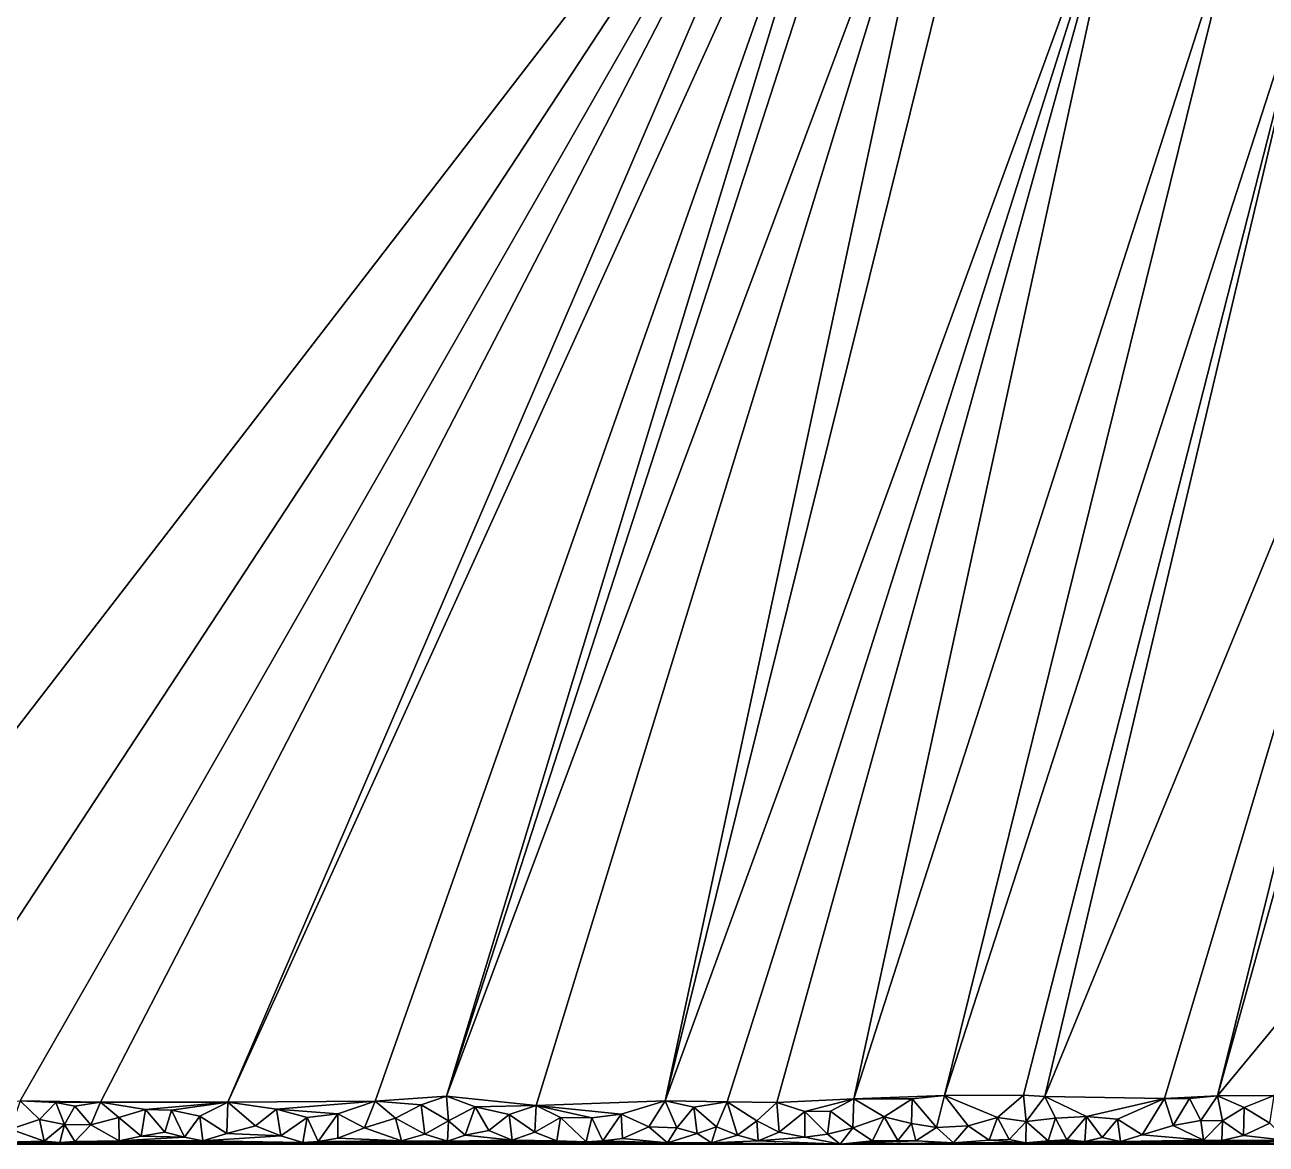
# Model space of a CAD drawing. Header units: metres. Extents: x 2.34 to 9.72, y -0.05 to 6.02.
# Drawn here: x 5.251 to 7.966, y -0.051 to 2.397 of the extents above; entities that cross this region are included whole.
import ezdxf

# ---------------------------------------------------------------- set-up
doc = ezdxf.new("R2010")
doc.units = ezdxf.units.M

msp = doc.modelspace()

# ---------------------------------------------------------------- linework, layer by layer
at = {"layer": '1', "color": 1}
msp.add_3dface([(5.5146, 0.0246), (5.557, -0.0254), (5.572, 0.023)], dxfattribs=at)
at = {"layer": '10', "color": 10}
msp.add_3dface([(5.5146, 0.0246), (5.4164, 0.0405), (5.4568, 0.0071)], dxfattribs=at)
at = {"layer": '1045', "color": 45}
msp.add_3dface([(7.4397, -0.0485), (8.3286, -0.0449), (7.6466, -0.0456)], dxfattribs=at)
at = {"layer": '1047', "color": 47}
msp.add_3dface([(7.3599, -0.0424), (7.3779, 0.0073), (7.3142, -0.0113)], dxfattribs=at)
at = {"layer": '1048', "color": 48}
msp.add_3dface([(7.4397, -0.0485), (7.441, -0.0019), (7.4032, -0.0408)], dxfattribs=at)
at = {"layer": '1049', "color": 49}
msp.add_3dface([(7.3599, -0.0424), (7.4032, -0.0408), (7.3779, 0.0073)], dxfattribs=at)
at = {"layer": '1055', "color": 55}
msp.add_3dface([(7.3779, 0.0073), (7.4032, -0.0408), (7.441, -0.0019)], dxfattribs=at)
at = {"layer": '1057', "color": 57}
msp.add_3dface([(7.4815, 0.0527), (7.7433, 0.0487), (8.4363, 2.3749)], dxfattribs=at)
at = {"layer": '1058', "color": 58}
msp.add_3dface([(7.4815, 0.0527), (7.441, -0.0019), (7.5045, 0.0054)], dxfattribs=at)
at = {"layer": '106', "color": 106}
msp.add_3dface([(5.2198, -0.0186), (5.1767, -0.048), (5.2935, -0.0447)], dxfattribs=at)
at = {"layer": '11', "color": 11}
msp.add_3dface([(5.6948, 0.0409), (7.072, 3.2428), (5.4164, 0.0405)], dxfattribs=at)
at = {"layer": '1110', "color": 110}
msp.add_3dface([(7.4397, -0.0485), (7.6466, -0.0456), (7.5689, -0.0452)], dxfattribs=at)
at = {"layer": '1111', "color": 111}
msp.add_3dface([(8.3286, -0.0449), (7.8686, -0.0436), (7.6466, -0.0456)], dxfattribs=at)
at = {"layer": '1114', "color": 114}
msp.add_3dface([(7.4397, -0.0485), (7.4887, -0.0437), (7.441, -0.0019)], dxfattribs=at)
at = {"layer": '1120', "color": 120}
msp.add_3dface([(7.4815, 0.0527), (7.5727, 0.0089), (7.7433, 0.0487)], dxfattribs=at)
at = {"layer": '1121', "color": 121}
msp.add_3dface([(8.4363, 2.3749), (7.7433, 0.0487), (7.8592, 0.0541)], dxfattribs=at)
at = {"layer": '1122', "color": 122}
msp.add_3dface([(7.4815, 0.0527), (7.5045, 0.0054), (7.5727, 0.0089)], dxfattribs=at)
at = {"layer": '1123', "color": 123}
msp.add_3dface([(7.441, -0.0019), (7.4887, -0.0437), (7.5045, 0.0054)], dxfattribs=at)
at = {"layer": '1140', "color": 140}
msp.add_3dface([(7.0437, 4.3402), (7.1331, 4.2249), (8.7367, 2.3081)], dxfattribs=at)
at = {"layer": '1167', "color": 167}
msp.add_3dface([(7.4397, -0.0485), (7.5689, -0.0452), (7.4887, -0.0437)], dxfattribs=at)
at = {"layer": '1168', "color": 168}
msp.add_3dface([(7.6466, -0.0456), (7.6066, -0.0367), (7.5689, -0.0452)], dxfattribs=at)
at = {"layer": '1169', "color": 169}
msp.add_3dface([(8.3286, -0.0449), (8.0124, -0.0431), (7.8686, -0.0436)], dxfattribs=at)
at = {"layer": '1170', "color": 170}
msp.add_3dface([(7.6466, -0.0456), (7.8686, -0.0436), (7.8284, -0.0427)], dxfattribs=at)
at = {"layer": '1181', "color": 181}
msp.add_3dface([(7.7433, 0.0487), (7.5727, 0.0089), (7.6402, 0.0032)], dxfattribs=at)
at = {"layer": '1182', "color": 182}
msp.add_3dface([(8.4363, 2.3749), (7.8592, 0.0541), (8.4962, 2.3395)], dxfattribs=at)
at = {"layer": '1183', "color": 183}
msp.add_3dface([(7.7433, 0.0487), (7.7975, 0.0485), (7.8592, 0.0541)], dxfattribs=at)
at = {"layer": '1184', "color": 184}
msp.add_3dface([(7.5045, 0.0054), (7.5296, -0.0418), (7.5727, 0.0089)], dxfattribs=at)
at = {"layer": '1185', "color": 185}
msp.add_3dface([(7.5045, 0.0054), (7.4887, -0.0437), (7.5296, -0.0418)], dxfattribs=at)
at = {"layer": '119', "color": 119}
msp.add_3dface([(5.8591, -0.0476), (6.0747, -0.0443), (5.8927, -0.0453)], dxfattribs=at)
at = {"layer": '12', "color": 12}
msp.add_3dface([(5.6948, 0.0409), (5.6337, 0.0101), (5.6929, -0.0279)], dxfattribs=at)
at = {"layer": '120', "color": 120}
msp.add_3dface([(5.3272, -0.0479), (5.2935, -0.0447), (5.1767, -0.048)], dxfattribs=at)
at = {"layer": '1206', "color": 206}
msp.add_3dface([(7.0437, 4.3402), (8.7367, 2.3081), (9.3736, 1.6062)], dxfattribs=at)
at = {"layer": '1207', "color": 207}
msp.add_3dface([(7.1331, 4.2249), (8.502, 2.4481), (8.7367, 2.3081)], dxfattribs=at)
at = {"layer": '121', "color": 121}
msp.add_3dface([(7.0339, -0.0513), (5.1767, -0.048), (4.2843, -0.0496)], dxfattribs=at)
at = {"layer": '122', "color": 122}
msp.add_3dface([(5.8591, -0.0476), (6.6566, -0.0481), (6.4783, -0.046)], dxfattribs=at)
at = {"layer": '1229', "color": 229}
msp.add_3dface([(7.5689, -0.0452), (7.5296, -0.0418), (7.4887, -0.0437)], dxfattribs=at)
at = {"layer": '123', "color": 123}
msp.add_3dface([(7.0339, -0.0513), (6.7525, -0.0486), (6.6566, -0.0481)], dxfattribs=at)
at = {"layer": '1230', "color": 230}
msp.add_3dface([(7.6466, -0.0456), (7.6402, 0.0032), (7.6066, -0.0367)], dxfattribs=at)
at = {"layer": '1231', "color": 231}
msp.add_3dface([(7.5689, -0.0452), (7.6066, -0.0367), (7.5727, 0.0089)], dxfattribs=at)
at = {"layer": '1233', "color": 233}
msp.add_3dface([(7.8686, -0.0436), (8.0124, -0.0431), (7.9161, -0.0322)], dxfattribs=at)
at = {"layer": '1234', "color": 234}
msp.add_3dface([(7.6466, -0.0456), (7.8284, -0.0427), (7.6945, -0.0308)], dxfattribs=at)
at = {"layer": '1235', "color": 235}
msp.add_3dface([(7.8686, -0.0436), (7.8698, -0.0002), (7.8284, -0.0427)], dxfattribs=at)
at = {"layer": '124', "color": 124}
msp.add_3dface([(5.9941, -0.0155), (6.0747, -0.0443), (6.0614, 0.0057)], dxfattribs=at)
at = {"layer": '1249', "color": 249}
msp.add_3dface([(7.7433, 0.0487), (7.6402, 0.0032), (7.6945, -0.0308)], dxfattribs=at)
at = {"layer": '125', "color": 125}
msp.add_3dface([(5.9356, 0.0151), (5.8927, -0.0453), (5.9352, -0.0381)], dxfattribs=at)
at = {"layer": '1250', "color": 0}
msp.add_3dface([(7.5727, 0.0089), (7.6066, -0.0367), (7.6402, 0.0032)], dxfattribs=at)
at = {"layer": '1252', "color": 2}
msp.add_3dface([(7.8592, 0.0541), (9.0631, 1.5116), (8.4962, 2.3395)], dxfattribs=at)
at = {"layer": '1253', "color": 3}
msp.add_3dface([(7.7433, 0.0487), (7.7621, -0.0104), (7.7975, 0.0485)], dxfattribs=at)
at = {"layer": '1254', "color": 4}
msp.add_3dface([(7.8592, 0.0541), (7.7975, 0.0485), (7.8226, 0.0008)], dxfattribs=at)
at = {"layer": '1255', "color": 5}
msp.add_3dface([(7.5727, 0.0089), (7.5296, -0.0418), (7.5689, -0.0452)], dxfattribs=at)
at = {"layer": '126', "color": 126}
msp.add_3dface([(5.9941, -0.0155), (5.9352, -0.0381), (6.0747, -0.0443)], dxfattribs=at)
at = {"layer": '127', "color": 127}
msp.add_3dface([(6.1732, 0.0536), (6.2359, 0.0301), (6.3693, 0.0334)], dxfattribs=at)
at = {"layer": '1279', "color": 29}
msp.add_3dface([(7.0437, 4.3402), (9.3736, 1.6062), (9.504, 1.4653)], dxfattribs=at)
at = {"layer": '128', "color": 128}
msp.add_3dface([(7.2995, 3.0659), (6.3693, 0.0334), (6.6511, 0.0435)], dxfattribs=at)
at = {"layer": '1296', "color": 46}
msp.add_3dface([(7.6466, -0.0456), (7.6945, -0.0308), (7.6402, 0.0032)], dxfattribs=at)
at = {"layer": '1299', "color": 49}
msp.add_3dface([(7.8686, -0.0436), (7.9161, -0.0322), (7.8698, -0.0002)], dxfattribs=at)
at = {"layer": '13', "color": 13}
msp.add_3dface([(5.6001, -0.0357), (5.6405, -0.0439), (5.6337, 0.0101)], dxfattribs=at)
at = {"layer": '130', "color": 130}
msp.add_3dface([(6.0614, 0.0057), (6.0747, -0.0443), (6.1254, -0.0294)], dxfattribs=at)
at = {"layer": '1300', "color": 50}
msp.add_3dface([(8.0124, -0.0431), (7.9734, -0.0057), (7.9161, -0.0322)], dxfattribs=at)
at = {"layer": '1301', "color": 51}
msp.add_3dface([(7.8284, -0.0427), (7.7621, -0.0104), (7.6945, -0.0308)], dxfattribs=at)
at = {"layer": '1302', "color": 52}
msp.add_3dface([(7.8284, -0.0427), (7.8698, -0.0002), (7.8226, 0.0008)], dxfattribs=at)
at = {"layer": '131', "color": 131}
msp.add_3dface([(6.1778, -0.0001), (6.214, -0.0319), (6.2359, 0.0301)], dxfattribs=at)
at = {"layer": '132', "color": 132}
msp.add_3dface([(6.1778, -0.0001), (6.1254, -0.0294), (6.1755, -0.0447)], dxfattribs=at)
at = {"layer": '1324', "color": 74}
msp.add_3dface([(7.7433, 0.0487), (7.6945, -0.0308), (7.7621, -0.0104)], dxfattribs=at)
at = {"layer": '1327', "color": 77}
msp.add_3dface([(7.8592, 0.0541), (7.9832, 0.0554), (9.0631, 1.5116)], dxfattribs=at)
at = {"layer": '1329', "color": 79}
msp.add_3dface([(7.7975, 0.0485), (7.7621, -0.0104), (7.8226, 0.0008)], dxfattribs=at)
at = {"layer": '1330', "color": 80}
msp.add_3dface([(7.8592, 0.0541), (7.8226, 0.0008), (7.8698, -0.0002)], dxfattribs=at)
at = {"layer": '1359', "color": 109}
msp.add_3dface([(7.0437, 4.3402), (9.504, 1.4653), (9.6616, 1.2917)], dxfattribs=at)
at = {"layer": '1379', "color": 129}
msp.add_3dface([(7.9161, -0.0322), (7.9174, 0.029), (7.8698, -0.0002)], dxfattribs=at)
at = {"layer": '1381', "color": 131}
msp.add_3dface([(7.9161, -0.0322), (7.9734, -0.0057), (7.9174, 0.029)], dxfattribs=at)
at = {"layer": '1382', "color": 132}
msp.add_3dface([(7.8284, -0.0427), (7.8226, 0.0008), (7.7621, -0.0104)], dxfattribs=at)
at = {"layer": '14', "color": 14}
msp.add_3dface([(5.6001, -0.0357), (5.5056, -0.0336), (5.4574, -0.0437)], dxfattribs=at)
at = {"layer": '1407', "color": 157}
msp.add_3dface([(7.8592, 0.0541), (7.9174, 0.029), (7.9832, 0.0554)], dxfattribs=at)
at = {"layer": '1411', "color": 161}
msp.add_3dface([(7.8592, 0.0541), (7.8698, -0.0002), (7.9174, 0.029)], dxfattribs=at)
at = {"layer": '1467', "color": 217}
msp.add_3dface([(7.9734, -0.0057), (7.9832, 0.0554), (7.9174, 0.029)], dxfattribs=at)
at = {"layer": '15', "color": 15}
msp.add_3dface([(5.5056, -0.0336), (5.4568, 0.0071), (5.4574, -0.0437)], dxfattribs=at)
at = {"layer": '159', "color": 159}
msp.add_3dface([(5.8591, -0.0476), (6.1755, -0.0447), (6.0747, -0.0443)], dxfattribs=at)
at = {"layer": '16', "color": 16}
msp.add_3dface([(5.4164, 0.0405), (5.3952, -0.0088), (5.4568, 0.0071)], dxfattribs=at)
at = {"layer": '160', "color": 160}
msp.add_3dface([(5.8927, -0.0453), (6.0747, -0.0443), (5.9352, -0.0381)], dxfattribs=at)
at = {"layer": '161', "color": 161}
msp.add_3dface([(7.0339, -0.0513), (4.2843, -0.0496), (3.5926, -0.0513)], dxfattribs=at)
at = {"layer": '163', "color": 163}
msp.add_3dface([(5.8591, -0.0476), (6.4783, -0.046), (6.1755, -0.0447)], dxfattribs=at)
at = {"layer": '164', "color": 164}
msp.add_3dface([(6.6566, -0.0481), (6.5148, -0.0441), (6.4783, -0.046)], dxfattribs=at)
at = {"layer": '165', "color": 165}
msp.add_3dface([(7.0339, -0.0513), (6.8547, -0.0441), (6.7525, -0.0486)], dxfattribs=at)
at = {"layer": '166', "color": 166}
msp.add_3dface([(6.6566, -0.0481), (6.7525, -0.0486), (6.7211, -0.0282)], dxfattribs=at)
at = {"layer": '167', "color": 167}
msp.add_3dface([(6.3693, 0.0334), (6.2359, 0.0301), (6.3098, 0.0138)], dxfattribs=at)
at = {"layer": '168', "color": 168}
msp.add_3dface([(7.2995, 3.0659), (6.6511, 0.0435), (7.3882, 3.016)], dxfattribs=at)
at = {"layer": '169', "color": 169}
msp.add_3dface([(6.3693, 0.0334), (6.5554, 0.0145), (6.6511, 0.0435)], dxfattribs=at)
at = {"layer": '17', "color": 17}
msp.add_3dface([(5.6948, 0.0409), (7.1253, 3.1868), (7.072, 3.2428)], dxfattribs=at)
at = {"layer": '171', "color": 171}
msp.add_3dface([(6.1254, -0.0294), (6.0747, -0.0443), (6.1755, -0.0447)], dxfattribs=at)
at = {"layer": '172', "color": 172}
msp.add_3dface([(6.1778, -0.0001), (6.1755, -0.0447), (6.214, -0.0319)], dxfattribs=at)
at = {"layer": '173', "color": 173}
msp.add_3dface([(6.2359, 0.0301), (6.214, -0.0319), (6.2656, -0.0214)], dxfattribs=at)
at = {"layer": '18', "color": 18}
msp.add_3dface([(5.4164, 0.0405), (7.072, 3.2428), (5.2411, 0.0438)], dxfattribs=at)
at = {"layer": '19', "color": 19}
msp.add_3dface([(5.6948, 0.0409), (5.6929, -0.0279), (5.7556, -0.011)], dxfattribs=at)
at = {"layer": '2', "color": 2}
msp.add_3dface([(5.5146, 0.0246), (5.572, 0.023), (5.6948, 0.0409)], dxfattribs=at)
at = {"layer": '20', "color": 20}
msp.add_3dface([(5.6337, 0.0101), (5.6405, -0.0439), (5.6929, -0.0279)], dxfattribs=at)
at = {"layer": '209', "color": 209}
msp.add_3dface([(6.4783, -0.046), (6.4141, -0.044), (6.1755, -0.0447)], dxfattribs=at)
at = {"layer": '21', "color": 21}
msp.add_3dface([(5.6001, -0.0357), (5.4574, -0.0437), (5.6405, -0.0439)], dxfattribs=at)
at = {"layer": '210', "color": 210}
msp.add_3dface([(6.6566, -0.0481), (6.5583, -0.0386), (6.5148, -0.0441)], dxfattribs=at)
at = {"layer": '211', "color": 211}
msp.add_3dface([(6.4783, -0.046), (6.5148, -0.0441), (6.4911, 0.006)], dxfattribs=at)
at = {"layer": '212', "color": 212}
msp.add_3dface([(7.0339, -0.0513), (6.9565, -0.0363), (6.8547, -0.0441)], dxfattribs=at)
at = {"layer": '213', "color": 213}
msp.add_3dface([(6.7525, -0.0486), (6.8547, -0.0441), (6.8096, -0.0315)], dxfattribs=at)
at = {"layer": '214', "color": 214}
msp.add_3dface([(6.6566, -0.0481), (6.7211, -0.0282), (6.677, -0.0157)], dxfattribs=at)
at = {"layer": '215', "color": 215}
msp.add_3dface([(6.7525, -0.0486), (6.7633, -0.0135), (6.7211, -0.0282)], dxfattribs=at)
at = {"layer": '216', "color": 216}
msp.add_3dface([(6.3693, 0.0334), (6.3098, 0.0138), (6.3662, -0.0252)], dxfattribs=at)
at = {"layer": '217', "color": 217}
msp.add_3dface([(6.2359, 0.0301), (6.2656, -0.0214), (6.3098, 0.0138)], dxfattribs=at)
at = {"layer": '219', "color": 219}
msp.add_3dface([(6.6511, 0.0435), (7.6704, 2.8337), (7.3882, 3.016)], dxfattribs=at)
at = {"layer": '22', "color": 22}
msp.add_3dface([(5.4568, 0.0071), (5.3952, -0.0088), (5.4574, -0.0437)], dxfattribs=at)
at = {"layer": '220', "color": 220}
msp.add_3dface([(6.3693, 0.0334), (6.4911, 0.006), (6.5554, 0.0145)], dxfattribs=at)
at = {"layer": '221', "color": 221}
msp.add_3dface([(6.6511, 0.0435), (6.5554, 0.0145), (6.6159, -0.0136)], dxfattribs=at)
at = {"layer": '224', "color": 224}
msp.add_3dface([(6.214, -0.0319), (6.1755, -0.0447), (6.3164, -0.0427)], dxfattribs=at)
at = {"layer": '225', "color": 225}
msp.add_3dface([(6.214, -0.0319), (6.3164, -0.0427), (6.2656, -0.0214)], dxfattribs=at)
at = {"layer": '23', "color": 23}
msp.add_3dface([(5.4164, 0.0405), (5.3607, 0.0318), (5.3952, -0.0088)], dxfattribs=at)
at = {"layer": '24', "color": 24}
msp.add_3dface([(5.6948, 0.0409), (6.0173, 0.0426), (7.1253, 3.1868)], dxfattribs=at)
at = {"layer": '26', "color": 26}
msp.add_3dface([(5.4164, 0.0405), (5.2411, 0.0438), (5.3186, 0.0397)], dxfattribs=at)
at = {"layer": '27', "color": 27}
msp.add_3dface([(7.072, 3.2428), (4.9724, 0.0431), (5.2411, 0.0438)], dxfattribs=at)
at = {"layer": '271', "color": 21}
msp.add_3dface([(6.4783, -0.046), (6.4223, 0.0073), (6.4141, -0.044)], dxfattribs=at)
at = {"layer": '272', "color": 22}
msp.add_3dface([(6.1755, -0.0447), (6.4141, -0.044), (6.3164, -0.0427)], dxfattribs=at)
at = {"layer": '273', "color": 23}
msp.add_3dface([(6.6566, -0.0481), (6.6159, -0.0136), (6.5583, -0.0386)], dxfattribs=at)
at = {"layer": '274', "color": 24}
msp.add_3dface([(6.5148, -0.0441), (6.5583, -0.0386), (6.5554, 0.0145)], dxfattribs=at)
at = {"layer": '275', "color": 25}
msp.add_3dface([(6.4783, -0.046), (6.4911, 0.006), (6.4223, 0.0073)], dxfattribs=at)
at = {"layer": '276', "color": 26}
msp.add_3dface([(6.5148, -0.0441), (6.5554, 0.0145), (6.4911, 0.006)], dxfattribs=at)
at = {"layer": '277', "color": 27}
msp.add_3dface([(7.0339, -0.0513), (7.0064, -0.0291), (6.9565, -0.0363)], dxfattribs=at)
at = {"layer": '278', "color": 28}
msp.add_3dface([(6.8547, -0.0441), (6.9565, -0.0363), (6.9004, -0.0252)], dxfattribs=at)
at = {"layer": '279', "color": 29}
msp.add_3dface([(6.7525, -0.0486), (6.8096, -0.0315), (6.7633, -0.0135)], dxfattribs=at)
at = {"layer": '28', "color": 28}
msp.add_3dface([(5.6948, 0.0409), (5.7556, -0.011), (5.8017, 0.0252)], dxfattribs=at)
at = {"layer": '280', "color": 30}
msp.add_3dface([(6.8547, -0.0441), (6.8515, -0.0004), (6.8096, -0.0315)], dxfattribs=at)
at = {"layer": '281', "color": 31}
msp.add_3dface([(6.6566, -0.0481), (6.677, -0.0157), (6.6159, -0.0136)], dxfattribs=at)
at = {"layer": '282', "color": 32}
msp.add_3dface([(6.7211, -0.0282), (6.7141, 0.0297), (6.677, -0.0157)], dxfattribs=at)
at = {"layer": '283', "color": 33}
msp.add_3dface([(6.7211, -0.0282), (6.7633, -0.0135), (6.7141, 0.0297)], dxfattribs=at)
at = {"layer": '284', "color": 34}
msp.add_3dface([(6.3693, 0.0334), (6.3662, -0.0252), (6.4223, 0.0073)], dxfattribs=at)
at = {"layer": '285', "color": 35}
msp.add_3dface([(6.3098, 0.0138), (6.3164, -0.0427), (6.3662, -0.0252)], dxfattribs=at)
at = {"layer": '286', "color": 36}
msp.add_3dface([(6.3098, 0.0138), (6.2656, -0.0214), (6.3164, -0.0427)], dxfattribs=at)
at = {"layer": '288', "color": 38}
msp.add_3dface([(6.6511, 0.0435), (6.7865, 0.0415), (7.6704, 2.8337)], dxfattribs=at)
at = {"layer": '29', "color": 29}
msp.add_3dface([(5.6929, -0.0279), (5.811, -0.0332), (5.7556, -0.011)], dxfattribs=at)
at = {"layer": '290', "color": 40}
msp.add_3dface([(6.3693, 0.0334), (6.4223, 0.0073), (6.4911, 0.006)], dxfattribs=at)
at = {"layer": '291', "color": 41}
msp.add_3dface([(6.6511, 0.0435), (6.6159, -0.0136), (6.677, -0.0157)], dxfattribs=at)
at = {"layer": '292', "color": 42}
msp.add_3dface([(6.5554, 0.0145), (6.5583, -0.0386), (6.6159, -0.0136)], dxfattribs=at)
at = {"layer": '3', "color": 3}
msp.add_3dface([(5.572, 0.023), (5.557, -0.0254), (5.6001, -0.0357)], dxfattribs=at)
at = {"layer": '30', "color": 30}
msp.add_3dface([(5.6929, -0.0279), (5.6405, -0.0439), (5.811, -0.0332)], dxfattribs=at)
at = {"layer": '31', "color": 31}
msp.add_3dface([(5.6405, -0.0439), (5.4574, -0.0437), (5.3272, -0.0479)], dxfattribs=at)
at = {"layer": '32', "color": 32}
msp.add_3dface([(5.4574, -0.0437), (5.3952, -0.0088), (5.3605, -0.0453)], dxfattribs=at)
at = {"layer": '33', "color": 33}
msp.add_3dface([(5.4164, 0.0405), (5.3186, 0.0397), (5.3607, 0.0318)], dxfattribs=at)
at = {"layer": '34', "color": 34}
msp.add_3dface([(5.3952, -0.0088), (5.3607, 0.0318), (5.3374, -0.0084)], dxfattribs=at)
at = {"layer": '35', "color": 35}
msp.add_3dface([(5.6948, 0.0409), (5.8017, 0.0252), (6.0173, 0.0426)], dxfattribs=at)
at = {"layer": '357', "color": 107}
msp.add_3dface([(6.4141, -0.044), (6.4223, 0.0073), (6.3662, -0.0252)], dxfattribs=at)
at = {"layer": '358', "color": 108}
msp.add_3dface([(6.4141, -0.044), (6.3662, -0.0252), (6.3164, -0.0427)], dxfattribs=at)
at = {"layer": '359', "color": 109}
msp.add_3dface([(7.0339, -0.0513), (7.0613, -0.0154), (7.0064, -0.0291)], dxfattribs=at)
at = {"layer": '36', "color": 36}
msp.add_3dface([(7.1253, 3.1868), (6.0173, 0.0426), (6.1732, 0.0536)], dxfattribs=at)
at = {"layer": '360', "color": 110}
msp.add_3dface([(6.9565, -0.0363), (7.0064, -0.0291), (6.9566, 0.0199)], dxfattribs=at)
at = {"layer": '361', "color": 111}
msp.add_3dface([(6.8547, -0.0441), (6.9004, -0.0252), (6.8515, -0.0004)], dxfattribs=at)
at = {"layer": '362', "color": 112}
msp.add_3dface([(6.9565, -0.0363), (6.9566, 0.0199), (6.9004, -0.0252)], dxfattribs=at)
at = {"layer": '363', "color": 113}
msp.add_3dface([(6.8096, -0.0315), (6.7865, 0.0415), (6.7633, -0.0135)], dxfattribs=at)
at = {"layer": '364', "color": 114}
msp.add_3dface([(6.8096, -0.0315), (6.8515, -0.0004), (6.7865, 0.0415)], dxfattribs=at)
at = {"layer": '365', "color": 115}
msp.add_3dface([(6.677, -0.0157), (6.7141, 0.0297), (6.6511, 0.0435)], dxfattribs=at)
at = {"layer": '366', "color": 116}
msp.add_3dface([(6.7633, -0.0135), (6.7865, 0.0415), (6.7141, 0.0297)], dxfattribs=at)
at = {"layer": '368', "color": 118}
msp.add_3dface([(6.6511, 0.0435), (6.7141, 0.0297), (6.7865, 0.0415)], dxfattribs=at)
at = {"layer": '369', "color": 119}
msp.add_3dface([(7.6704, 2.8337), (6.7865, 0.0415), (6.8955, 0.04)], dxfattribs=at)
at = {"layer": '39', "color": 39}
msp.add_3dface([(5.2411, 0.0438), (5.2831, 0.0026), (5.3186, 0.0397)], dxfattribs=at)
at = {"layer": '4', "color": 4}
msp.add_3dface([(5.557, -0.0254), (5.5146, 0.0246), (5.5056, -0.0336)], dxfattribs=at)
at = {"layer": '40', "color": 40}
msp.add_3dface([(7.072, 3.2428), (4.6119, 0.0537), (4.9724, 0.0431)], dxfattribs=at)
at = {"layer": '42', "color": 42}
msp.add_3dface([(5.7556, -0.011), (5.811, -0.0332), (5.8017, 0.0252)], dxfattribs=at)
at = {"layer": '43', "color": 43}
msp.add_3dface([(5.6405, -0.0439), (5.8591, -0.0476), (5.811, -0.0332)], dxfattribs=at)
at = {"layer": '439', "color": 189}
msp.add_3dface([(7.0339, -0.0513), (7.1048, -0.0443), (7.0613, -0.0154)], dxfattribs=at)
at = {"layer": '44', "color": 44}
msp.add_3dface([(5.6405, -0.0439), (5.3272, -0.0479), (5.8591, -0.0476)], dxfattribs=at)
at = {"layer": '440', "color": 190}
msp.add_3dface([(7.0064, -0.0291), (7.0613, -0.0154), (7.013, 0.0211)], dxfattribs=at)
at = {"layer": '441', "color": 191}
msp.add_3dface([(7.0064, -0.0291), (7.013, 0.0211), (6.9566, 0.0199)], dxfattribs=at)
at = {"layer": '442', "color": 192}
msp.add_3dface([(6.9004, -0.0252), (6.8955, 0.04), (6.8515, -0.0004)], dxfattribs=at)
at = {"layer": '443', "color": 193}
msp.add_3dface([(6.9004, -0.0252), (6.9566, 0.0199), (6.8955, 0.04)], dxfattribs=at)
at = {"layer": '444', "color": 194}
msp.add_3dface([(6.8515, -0.0004), (6.8955, 0.04), (6.7865, 0.0415)], dxfattribs=at)
at = {"layer": '446', "color": 196}
msp.add_3dface([(7.6704, 2.8337), (6.8955, 0.04), (7.0636, 0.0478)], dxfattribs=at)
at = {"layer": '45', "color": 45}
msp.add_3dface([(5.4574, -0.0437), (5.3605, -0.0453), (5.3272, -0.0479)], dxfattribs=at)
at = {"layer": '46', "color": 46}
msp.add_3dface([(5.3952, -0.0088), (5.3374, -0.0084), (5.3605, -0.0453)], dxfattribs=at)
at = {"layer": '47', "color": 47}
msp.add_3dface([(5.3607, 0.0318), (5.3186, 0.0397), (5.3374, -0.0084)], dxfattribs=at)
at = {"layer": '48', "color": 48}
msp.add_3dface([(6.0173, 0.0426), (5.8017, 0.0252), (5.9356, 0.0151)], dxfattribs=at)
at = {"layer": '49', "color": 49}
msp.add_3dface([(7.1253, 3.1868), (6.1732, 0.0536), (7.1739, 3.1469)], dxfattribs=at)
at = {"layer": '5', "color": 5}
msp.add_3dface([(5.5146, 0.0246), (5.6948, 0.0409), (5.4164, 0.0405)], dxfattribs=at)
at = {"layer": '50', "color": 50}
msp.add_3dface([(6.0173, 0.0426), (6.1179, 0.0347), (6.1732, 0.0536)], dxfattribs=at)
at = {"layer": '522', "color": 22}
msp.add_3dface([(7.0339, -0.0513), (7.1599, -0.0431), (7.1048, -0.0443)], dxfattribs=at)
at = {"layer": '523', "color": 23}
msp.add_3dface([(7.0613, -0.0154), (7.1048, -0.0443), (7.1299, 0.0082)], dxfattribs=at)
at = {"layer": '524', "color": 24}
msp.add_3dface([(7.0613, -0.0154), (7.0636, 0.0478), (7.013, 0.0211)], dxfattribs=at)
at = {"layer": '525', "color": 25}
msp.add_3dface([(6.9566, 0.0199), (7.013, 0.0211), (7.0636, 0.0478)], dxfattribs=at)
at = {"layer": '526', "color": 26}
msp.add_3dface([(6.9566, 0.0199), (7.0636, 0.0478), (6.8955, 0.04)], dxfattribs=at)
at = {"layer": '529', "color": 29}
msp.add_3dface([(7.6704, 2.8337), (7.0636, 0.0478), (7.9149, 2.6957)], dxfattribs=at)
at = {"layer": '55', "color": 55}
msp.add_3dface([(5.2411, 0.0438), (5.2198, -0.0186), (5.2831, 0.0026)], dxfattribs=at)
at = {"layer": '56', "color": 56}
msp.add_3dface([(5.3186, 0.0397), (5.2831, 0.0026), (5.3374, -0.0084)], dxfattribs=at)
at = {"layer": '57', "color": 57}
msp.add_3dface([(7.072, 3.2428), (2.4385, 2.4184), (4.6119, 0.0537)], dxfattribs=at)
at = {"layer": '6', "color": 6}
msp.add_3dface([(5.572, 0.023), (5.6337, 0.0101), (5.6948, 0.0409)], dxfattribs=at)
at = {"layer": '61', "color": 61}
msp.add_3dface([(5.8017, 0.0252), (5.811, -0.0332), (5.8682, 0.0072)], dxfattribs=at)
at = {"layer": '611', "color": 111}
msp.add_3dface([(7.0339, -0.0513), (7.1991, -0.0442), (7.1599, -0.0431)], dxfattribs=at)
at = {"layer": '612', "color": 112}
msp.add_3dface([(7.1048, -0.0443), (7.1599, -0.0431), (7.1299, 0.0082)], dxfattribs=at)
at = {"layer": '613', "color": 113}
msp.add_3dface([(7.0613, -0.0154), (7.1299, 0.0082), (7.0636, 0.0478)], dxfattribs=at)
at = {"layer": '617', "color": 117}
msp.add_3dface([(7.0636, 0.0478), (7.2621, 0.0548), (7.9149, 2.6957)], dxfattribs=at)
at = {"layer": '62', "color": 62}
msp.add_3dface([(5.811, -0.0332), (5.8591, -0.0476), (5.8682, 0.0072)], dxfattribs=at)
at = {"layer": '63', "color": 63}
msp.add_3dface([(5.3272, -0.0479), (7.0339, -0.0513), (5.8591, -0.0476)], dxfattribs=at)
at = {"layer": '64', "color": 64}
msp.add_3dface([(5.3272, -0.0479), (5.3605, -0.0453), (5.3374, -0.0084)], dxfattribs=at)
at = {"layer": '65', "color": 65}
msp.add_3dface([(6.0173, 0.0426), (5.9356, 0.0151), (5.9941, -0.0155)], dxfattribs=at)
at = {"layer": '66', "color": 66}
msp.add_3dface([(5.8017, 0.0252), (5.8682, 0.0072), (5.9356, 0.0151)], dxfattribs=at)
at = {"layer": '67', "color": 67}
msp.add_3dface([(6.1732, 0.0536), (7.2995, 3.0659), (7.1739, 3.1469)], dxfattribs=at)
at = {"layer": '68', "color": 68}
msp.add_3dface([(6.0173, 0.0426), (6.0614, 0.0057), (6.1179, 0.0347)], dxfattribs=at)
at = {"layer": '69', "color": 69}
msp.add_3dface([(6.1732, 0.0536), (6.1179, 0.0347), (6.1778, -0.0001)], dxfattribs=at)
at = {"layer": '692', "color": 192}
msp.add_3dface([(7.0339, -0.0513), (7.2818, -0.0484), (7.1991, -0.0442)], dxfattribs=at)
at = {"layer": '693', "color": 193}
msp.add_3dface([(7.1599, -0.0431), (7.1991, -0.0442), (7.1902, -0.0061)], dxfattribs=at)
at = {"layer": '694', "color": 194}
msp.add_3dface([(7.1599, -0.0431), (7.1902, -0.0061), (7.1299, 0.0082)], dxfattribs=at)
at = {"layer": '695', "color": 195}
msp.add_3dface([(7.1299, 0.0082), (7.1915, 0.0482), (7.0636, 0.0478)], dxfattribs=at)
at = {"layer": '698', "color": 198}
msp.add_3dface([(7.0636, 0.0478), (7.1915, 0.0482), (7.2621, 0.0548)], dxfattribs=at)
at = {"layer": '699', "color": 199}
msp.add_3dface([(7.9149, 2.6957), (7.2621, 0.0548), (8.0822, 2.5923)], dxfattribs=at)
at = {"layer": '7', "color": 7}
msp.add_3dface([(5.572, 0.023), (5.6001, -0.0357), (5.6337, 0.0101)], dxfattribs=at)
at = {"layer": '76', "color": 76}
msp.add_3dface([(5.2831, 0.0026), (5.2198, -0.0186), (5.2935, -0.0447)], dxfattribs=at)
at = {"layer": '77', "color": 77}
msp.add_3dface([(5.2831, 0.0026), (5.2935, -0.0447), (5.3374, -0.0084)], dxfattribs=at)
at = {"layer": '783', "color": 33}
msp.add_3dface([(7.0339, -0.0513), (7.4397, -0.0485), (7.2818, -0.0484)], dxfattribs=at)
at = {"layer": '784', "color": 34}
msp.add_3dface([(7.1991, -0.0442), (7.2818, -0.0484), (7.2447, -0.0149)], dxfattribs=at)
at = {"layer": '785', "color": 35}
msp.add_3dface([(7.1991, -0.0442), (7.2447, -0.0149), (7.1902, -0.0061)], dxfattribs=at)
at = {"layer": '786', "color": 36}
msp.add_3dface([(7.1299, 0.0082), (7.1902, -0.0061), (7.1915, 0.0482)], dxfattribs=at)
at = {"layer": '790', "color": 40}
msp.add_3dface([(7.2621, 0.0548), (7.1915, 0.0482), (7.2447, -0.0149)], dxfattribs=at)
at = {"layer": '792', "color": 42}
msp.add_3dface([(7.2621, 0.0548), (7.4345, 0.0561), (8.0822, 2.5923)], dxfattribs=at)
at = {"layer": '8', "color": 8}
msp.add_3dface([(5.557, -0.0254), (5.5056, -0.0336), (5.6001, -0.0357)], dxfattribs=at)
at = {"layer": '86', "color": 86}
msp.add_3dface([(5.8591, -0.0476), (5.8927, -0.0453), (5.8682, 0.0072)], dxfattribs=at)
at = {"layer": '87', "color": 87}
msp.add_3dface([(5.3272, -0.0479), (5.1767, -0.048), (7.0339, -0.0513)], dxfattribs=at)
at = {"layer": '88', "color": 88}
msp.add_3dface([(5.8591, -0.0476), (7.0339, -0.0513), (6.6566, -0.0481)], dxfattribs=at)
at = {"layer": '880', "color": 130}
msp.add_3dface([(7.0339, -0.0513), (8.976, -0.051), (7.4397, -0.0485)], dxfattribs=at)
at = {"layer": '881', "color": 131}
msp.add_3dface([(7.2818, -0.0484), (7.4397, -0.0485), (7.3599, -0.0424)], dxfattribs=at)
at = {"layer": '882', "color": 132}
msp.add_3dface([(7.2818, -0.0484), (7.3142, -0.0113), (7.2447, -0.0149)], dxfattribs=at)
at = {"layer": '883', "color": 133}
msp.add_3dface([(7.1902, -0.0061), (7.2447, -0.0149), (7.1915, 0.0482)], dxfattribs=at)
at = {"layer": '89', "color": 89}
msp.add_3dface([(5.3272, -0.0479), (5.3374, -0.0084), (5.2935, -0.0447)], dxfattribs=at)
at = {"layer": '890', "color": 140}
msp.add_3dface([(7.2621, 0.0548), (7.2447, -0.0149), (7.3142, -0.0113)], dxfattribs=at)
at = {"layer": '892', "color": 142}
msp.add_3dface([(7.2621, 0.0548), (7.3779, 0.0073), (7.4345, 0.0561)], dxfattribs=at)
at = {"layer": '893', "color": 143}
msp.add_3dface([(8.0822, 2.5923), (7.4345, 0.0561), (7.4815, 0.0527)], dxfattribs=at)
at = {"layer": '9', "color": 9}
msp.add_3dface([(5.5146, 0.0246), (5.4568, 0.0071), (5.5056, -0.0336)], dxfattribs=at)
at = {"layer": '90', "color": 90}
msp.add_3dface([(6.0173, 0.0426), (5.9941, -0.0155), (6.0614, 0.0057)], dxfattribs=at)
at = {"layer": '91', "color": 91}
msp.add_3dface([(5.9356, 0.0151), (5.9352, -0.0381), (5.9941, -0.0155)], dxfattribs=at)
at = {"layer": '92', "color": 92}
msp.add_3dface([(5.9356, 0.0151), (5.8682, 0.0072), (5.8927, -0.0453)], dxfattribs=at)
at = {"layer": '93', "color": 93}
msp.add_3dface([(6.1732, 0.0536), (6.3693, 0.0334), (7.2995, 3.0659)], dxfattribs=at)
at = {"layer": '95', "color": 95}
msp.add_3dface([(6.1179, 0.0347), (6.0614, 0.0057), (6.1254, -0.0294)], dxfattribs=at)
at = {"layer": '96', "color": 96}
msp.add_3dface([(6.1732, 0.0536), (6.1778, -0.0001), (6.2359, 0.0301)], dxfattribs=at)
at = {"layer": '967', "color": 217}
msp.add_3dface([(7.4397, -0.0485), (8.976, -0.051), (8.3286, -0.0449)], dxfattribs=at)
at = {"layer": '968', "color": 218}
msp.add_3dface([(7.2818, -0.0484), (7.3599, -0.0424), (7.3142, -0.0113)], dxfattribs=at)
at = {"layer": '969', "color": 219}
msp.add_3dface([(7.4397, -0.0485), (7.4032, -0.0408), (7.3599, -0.0424)], dxfattribs=at)
at = {"layer": '97', "color": 97}
msp.add_3dface([(6.1179, 0.0347), (6.1254, -0.0294), (6.1778, -0.0001)], dxfattribs=at)
at = {"layer": '975', "color": 225}
msp.add_3dface([(7.2621, 0.0548), (7.3142, -0.0113), (7.3779, 0.0073)], dxfattribs=at)
at = {"layer": '978', "color": 228}
msp.add_3dface([(7.4345, 0.0561), (7.3779, 0.0073), (7.441, -0.0019)], dxfattribs=at)
at = {"layer": '979', "color": 229}
msp.add_3dface([(8.0822, 2.5923), (7.4815, 0.0527), (8.4363, 2.3749)], dxfattribs=at)
at = {"layer": '980', "color": 230}
msp.add_3dface([(7.4345, 0.0561), (7.441, -0.0019), (7.4815, 0.0527)], dxfattribs=at)

doc.saveas('drawing.dxf')
